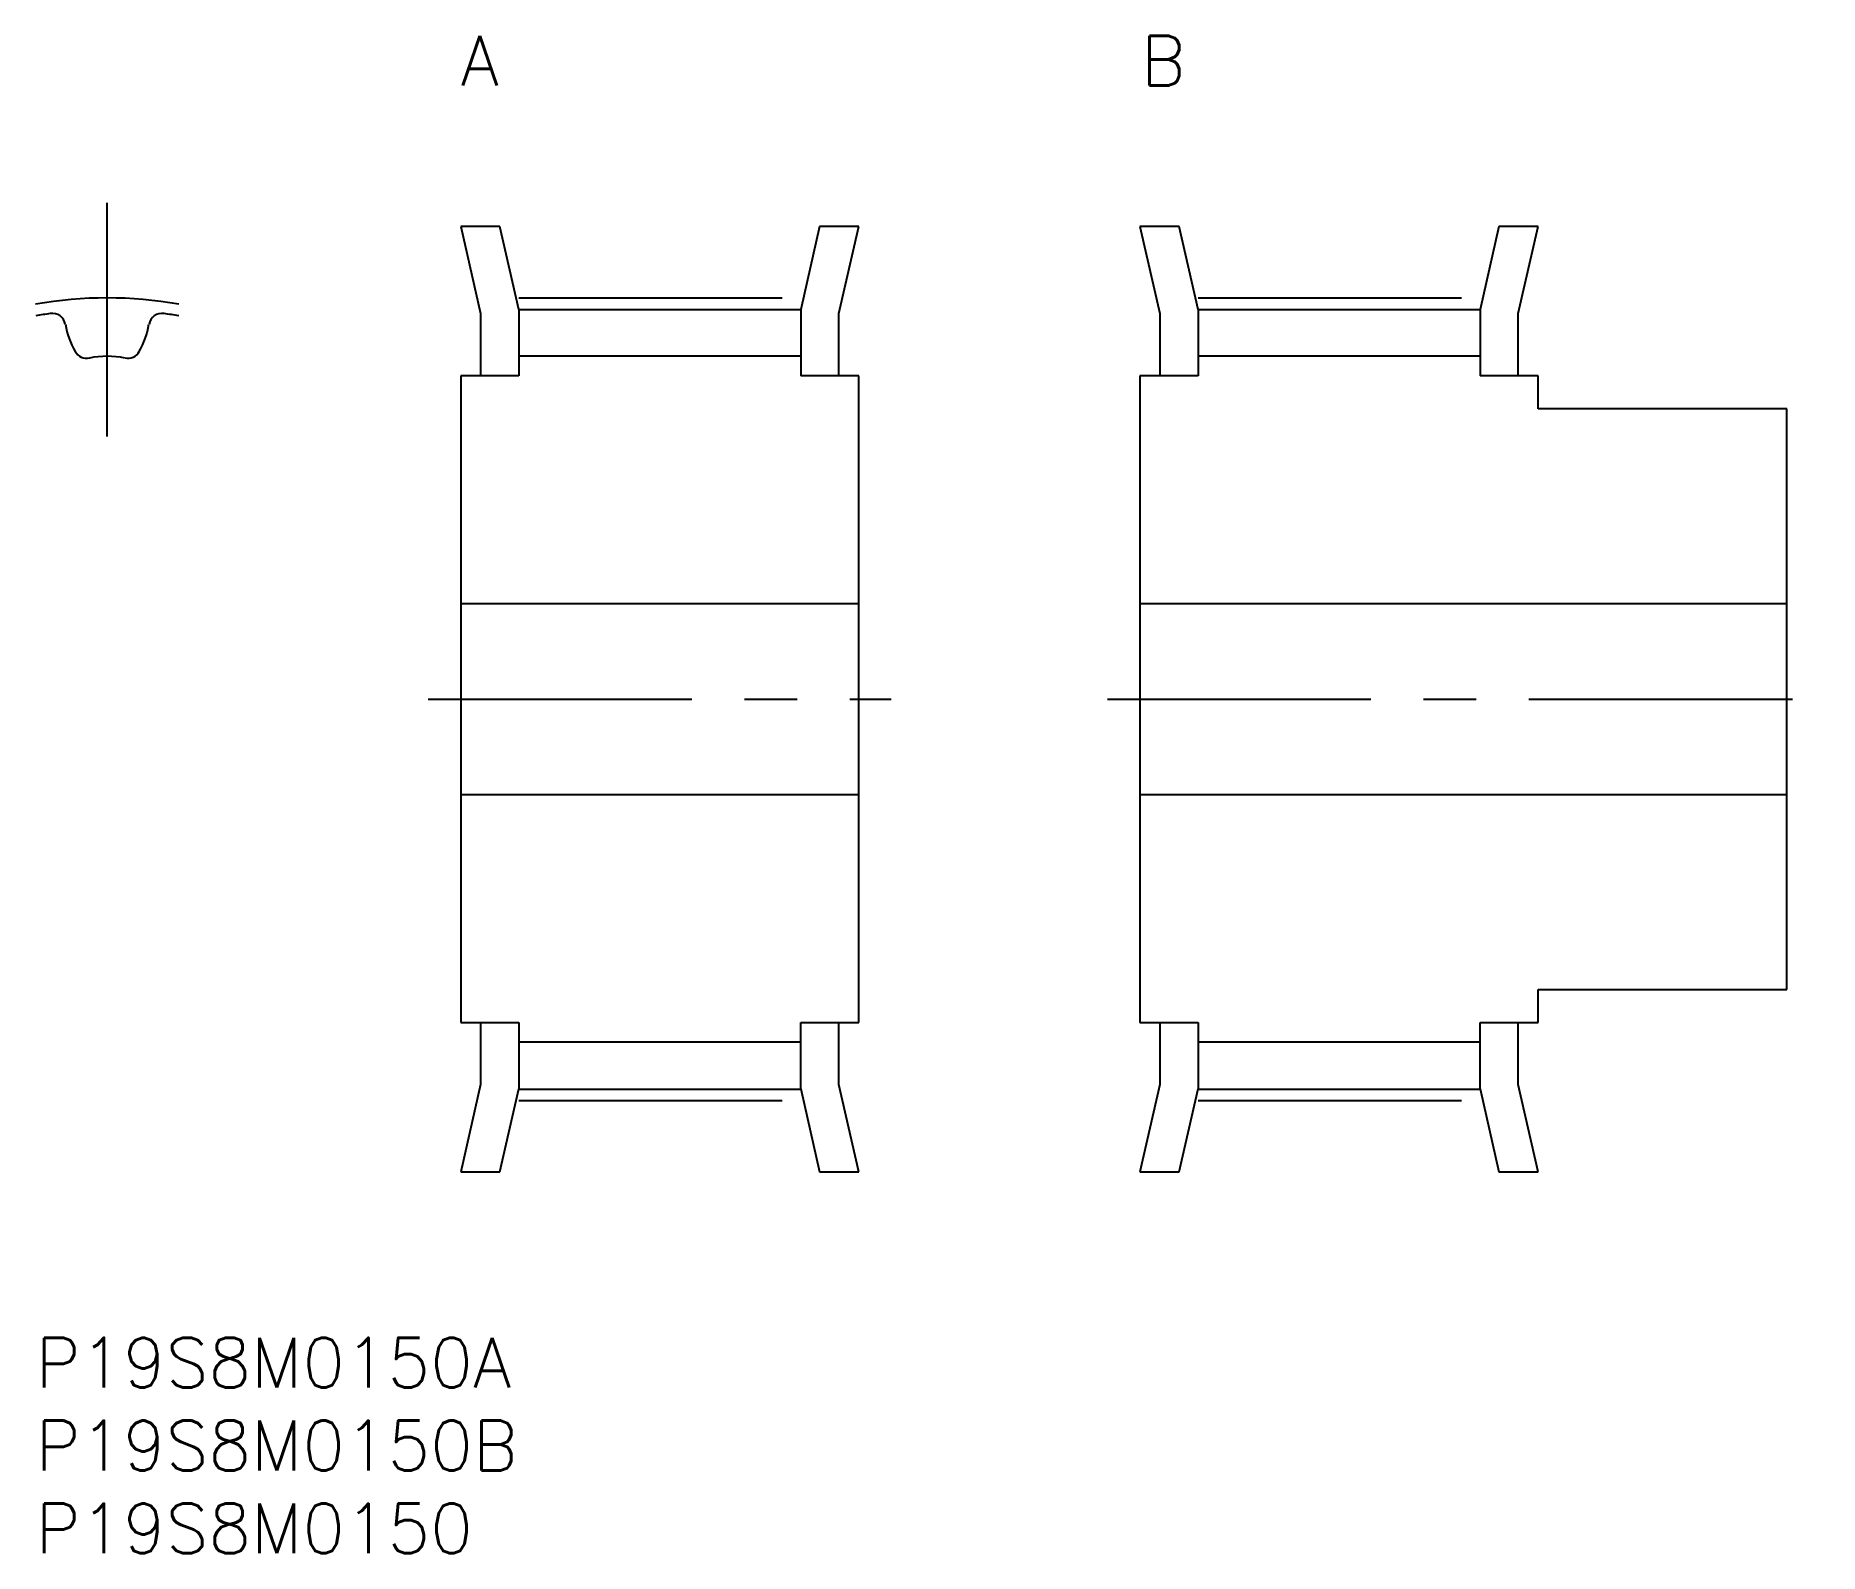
# Model space of a CAD drawing. Extents: x 0 to 108, y -13 to 78.
import ezdxf

# ---------------------------------------------------------------- set-up
doc = ezdxf.new("R2010")
doc.units = 0
doc.header["$LTSCALE"] = 0.5
doc.linetypes.add('CENTER', pattern=[50.8, 31.75, -6.35, 6.35, -6.35])
for name, color, linetype in [('MSM_CENTER', 1, 'CENTER'), ('MSM_CONTINUOUS', 7, 'CONTINUOUS'), ('MSM_PART_NUMBER', 7, 'CONTINUOUS')]:
    doc.layers.add(name, color=color, linetype=linetype)
doc.styles.get("Standard").update_dxf_attribs({"font": 'txt.shx', "height": 3, "bigfont": 'bigfont.shx'})

# ---------------------------------------------------------------- blocks, each defined once
blk = doc.blocks.new('*U31')
at = {"layer": 'MSM_PART_NUMBER'}
blk.add_text('P19S8M0150A', height=3, dxfattribs=at).set_placement((0, -3))
blk = doc.blocks.new('*U32')
at = {"layer": 'MSM_PART_NUMBER'}
blk.add_text('P19S8M0150B', height=3, dxfattribs=at).set_placement((0, -8))
blk = doc.blocks.new('*U33')
at = {"layer": 'MSM_PART_NUMBER'}
blk.add_text('A', height=3, dxfattribs=at).set_placement((25.62, 75.5))
blk = doc.blocks.new('*U34')
at = {"layer": 'MSM_PART_NUMBER'}
blk.add_text('B', height=3, dxfattribs=at).set_placement((66.62, 75.5))
blk = doc.blocks.new('*U35')
at = {"layer": 'MSM_PART_NUMBER'}
blk.add_text('P19S8M0150', height=3, dxfattribs=at).set_placement((0, -13))

msp = doc.modelspace()

# ---------------------------------------------------------------- linework, layer by layer
at = {"layer": 'MSM_CENTER'}
for p, q in [((4.31, 54.34), (4.31, 68.42)), ((29.12, 62.69), (46.12, 62.69)), ((70.07, 62.69), (87.07, 62.69)), ((23.67, 38.5), (51.57, 38.5)), ((64.62, 38.5), (107.52, 38.5)), ((29.12, 14.31), (46.12, 14.31)), ((70.07, 14.31), (87.07, 14.31))]:
    msp.add_line(p, q, dxfattribs=at)
msp.add_arc((4.31, 38.5), 24.19, 79.7346, 100.2654, dxfattribs=at)
at = {"layer": 'MSM_CONTINUOUS'}
for p, q in [((27.98, 67), (25.62, 67)), ((25.62, 67), (26.82, 61.74)), ((29.12, 62), (27.98, 67)), ((47.26, 67), (46.12, 62)), ((49.62, 67), (47.26, 67)), ((48.42, 61.74), (49.62, 67)), ((68.93, 67), (66.57, 67)), ((66.57, 67), (67.77, 61.74)), ((70.07, 62), (68.93, 67)), ((88.21, 67), (87.07, 62)), ((90.57, 67), (88.21, 67)), ((89.37, 61.74), (90.57, 67)), ((26.82, 61.74), (26.82, 58)), ((29.12, 62), (29.12, 58)), ((29.12, 62), (46.12, 62)), ((46.12, 62), (46.12, 58)), ((48.42, 58), (48.42, 61.74)), ((67.77, 61.74), (67.77, 58)), ((70.07, 62), (70.07, 58)), ((70.07, 62), (87.07, 62)), ((87.07, 62), (87.07, 58)), ((89.37, 58), (89.37, 61.74)), ((46.12, 59.17), (29.12, 59.17)), ((87.07, 59.17), (70.07, 59.17)), ((25.62, 58), (25.62, 19)), ((29.12, 58), (25.62, 58)), ((49.62, 58), (46.12, 58)), ((49.62, 19), (49.62, 58)), ((66.57, 58), (66.57, 19)), ((70.07, 58), (66.57, 58)), ((90.57, 58), (87.07, 58)), ((90.57, 56), (90.57, 58)), ((105.57, 56), (90.57, 56)), ((105.57, 21), (105.57, 56)), ((49.62, 44.25), (25.62, 44.25)), ((105.57, 44.25), (66.57, 44.25)), ((25.62, 32.75), (49.62, 32.75)), ((66.57, 32.75), (105.57, 32.75)), ((90.57, 19), (90.57, 21)), ((90.57, 21), (105.57, 21)), ((25.62, 19), (29.12, 19)), ((26.82, 19), (26.82, 15.26)), ((29.12, 19), (29.12, 14.99)), ((46.12, 14.99), (46.12, 19)), ((46.12, 19), (49.62, 19)), ((48.42, 15.26), (48.42, 19)), ((66.57, 19), (70.07, 19)), ((67.77, 19), (67.77, 15.26)), ((70.07, 19), (70.07, 14.99)), ((87.07, 14.99), (87.07, 19)), ((87.07, 19), (90.57, 19)), ((89.37, 15.26), (89.37, 19)), ((46.12, 17.82), (29.12, 17.82)), ((87.07, 17.82), (70.07, 17.82)), ((26.82, 15.26), (25.62, 10)), ((49.62, 10), (48.42, 15.26)), ((67.77, 15.26), (66.57, 10)), ((90.57, 10), (89.37, 15.26)), ((27.98, 10), (29.12, 15)), ((29.12, 14.99), (46.12, 14.99)), ((46.12, 15), (47.26, 10)), ((68.93, 10), (70.07, 15)), ((70.07, 14.99), (87.07, 14.99)), ((87.07, 15), (88.21, 10)), ((25.62, 10), (27.98, 10)), ((47.26, 10), (49.62, 10)), ((66.57, 10), (68.93, 10)), ((88.21, 10), (90.57, 10))]:
    msp.add_line(p, q, dxfattribs=at)
for centre, radius, start, end in [((4.31, 38.5), 23.5, 98.3795, 100.5679), ((1, 60.96), 0.8, 10.0048, 98.3795), ((7.62, 60.96), 0.8, 81.6205, 169.9952), ((4.31, 38.5), 23.5, 79.4321, 81.6205), ((6.91, 62), 5.2, 190.0048, 209.3753), ((1.71, 62), 5.2, 330.6247, 349.9952), ((3.08, 59.85), 0.8, 209.3753, 281.8712), ((4.31, 53.97), 5.2, 78.1288, 101.8712), ((5.55, 59.85), 0.8, 258.1288, 330.6247)]:
    msp.add_arc(centre, radius, start, end, dxfattribs=at)

# ---------------------------------------------------------------- block references
for name in ['*U33', '*U34', '*U31', '*U32', '*U35']:
    msp.add_blockref(name, (0, 0), dxfattribs=at)

doc.saveas('drawing.dxf')
